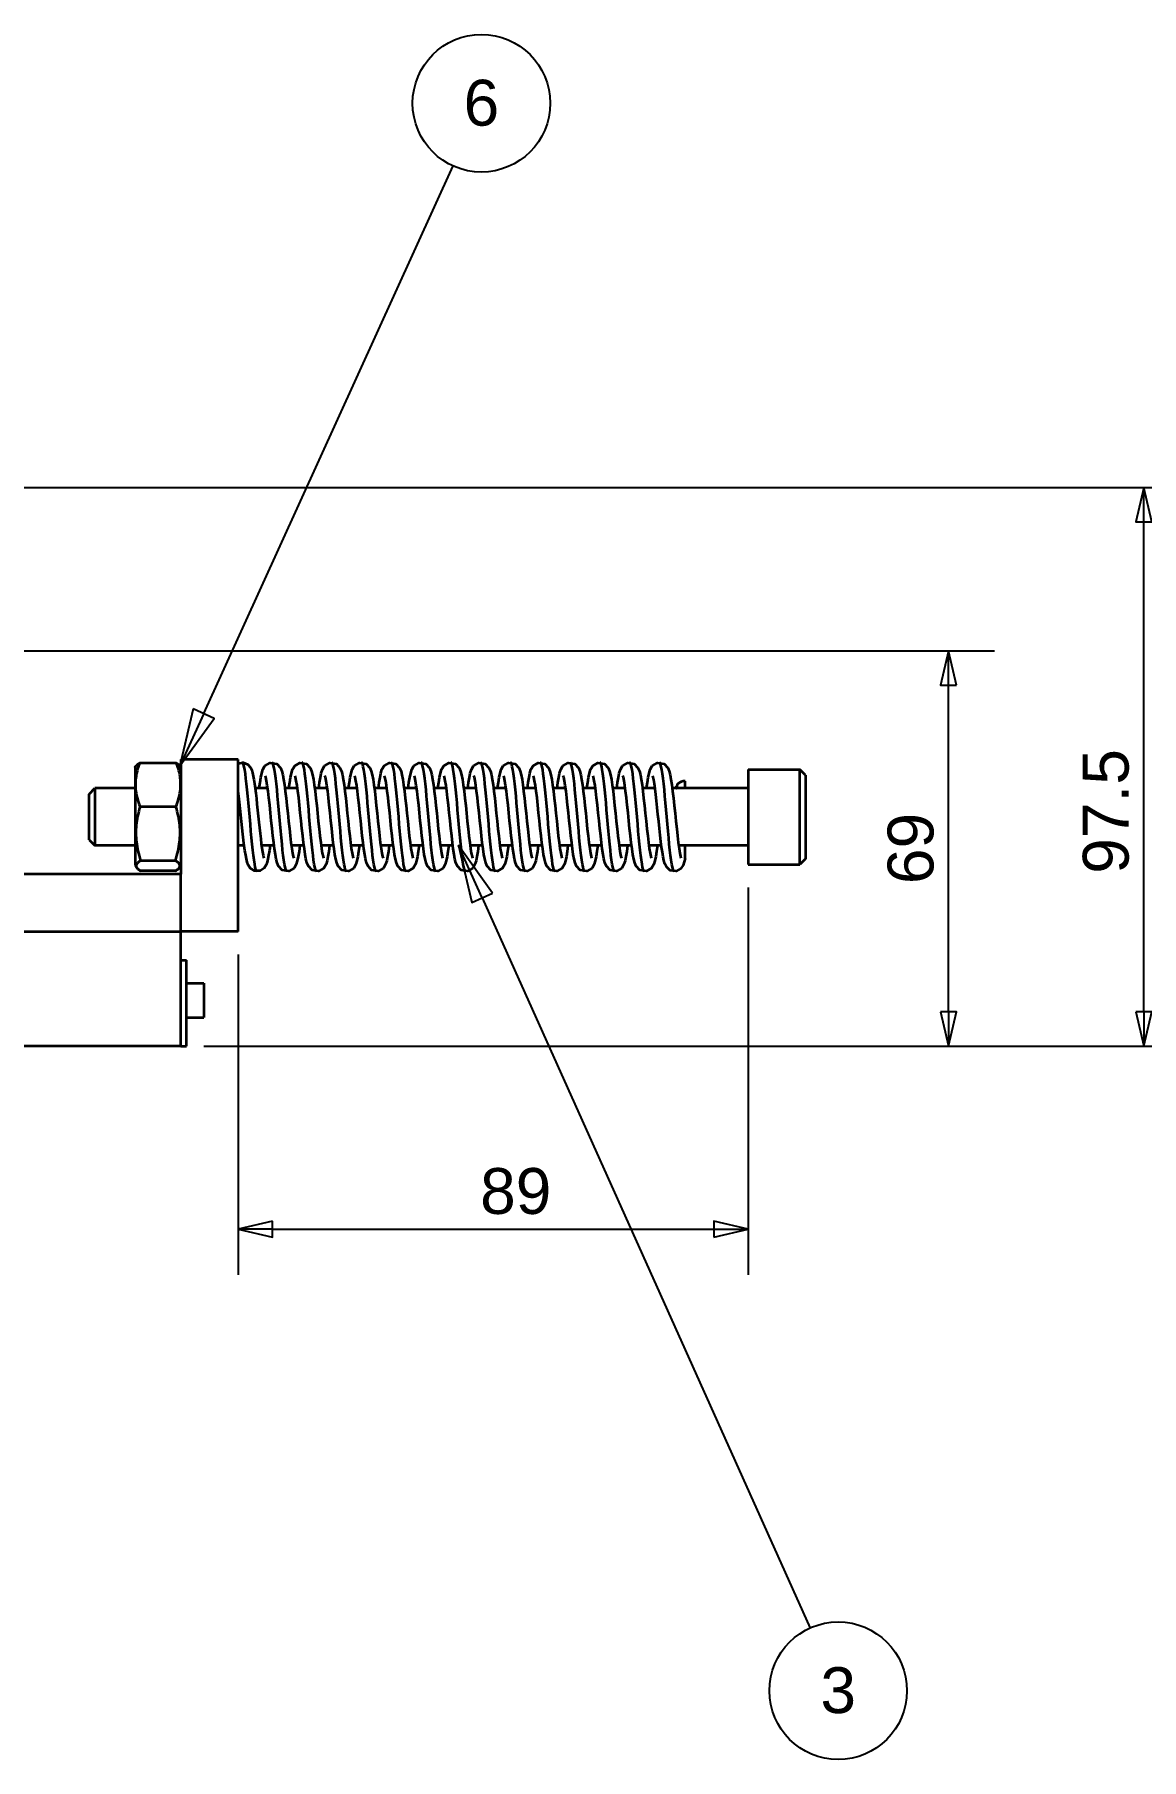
# Paper-space layout 'Drive Roller Sub Assy' of a CAD drawing. Header units: millimetres. Extents: x 0 to 297, y 0 to 210.
# Drawn here: x 103.9 to 152.2, y 61.7 to 136.9 of the extents above; entities that cross this region are included whole.
import ezdxf

# ---------------------------------------------------------------- set-up
doc = ezdxf.new("R2010")
doc.units = ezdxf.units.MM
for name, color, linetype, lineweight in [('Dimensions', 5, 'Continuous', 25), ('Leader Lines', 5, 'Continuous', 25), ('Tangent Edges', 7, 'Continuous', 50), ('Visible Edges', 7, 'Continuous', 50)]:
    doc.layers.add(name, color=color, linetype=linetype, lineweight=lineweight)
doc.styles.add('Text Style29', font='ARIAL.TTF')
doc.styles.add('Text Style5', font='ARIAL.TTF')

# ---------------------------------------------------------------- blocks, each defined once
blk = doc.blocks.new('2dTransSymbol4')
at = {"color": 179}
for points in [[(144.149, 108.535), (143.799, 110.035), (143.449, 108.535), (144.149, 108.535)], [(143.449, 94.285), (143.799, 92.785), (144.149, 94.285), (143.449, 94.285)]]:
    blk.add_solid(points, dxfattribs=at)
at = {"layer": 'Dimensions', "color": 179, "linetype": 'Continuous', "lineweight": 25, "true_color": 0x262659}
for p, q in [((88.654, 110.035), (145.799, 110.035)), ((143.799, 110.035), (143.449, 108.535)), ((143.799, 108.535), (143.799, 110.035)), ((144.149, 108.535), (143.799, 110.035)), ((143.449, 108.535), (144.149, 108.535)), ((143.799, 94.285), (143.799, 108.535)), ((143.449, 94.285), (143.799, 92.785)), ((144.149, 94.285), (143.449, 94.285)), ((143.799, 94.285), (143.799, 92.785)), ((143.799, 92.785), (144.149, 94.285)), ((111.304, 92.785), (145.799, 92.785))]:
    blk.add_line(p, q, dxfattribs=at)
for points in [[(144.149, 108.535), (143.799, 110.035), (143.449, 108.535), (144.149, 108.535)], [(143.449, 94.285), (143.799, 92.785), (144.149, 94.285), (143.449, 94.285)]]:
    blk.add_lwpolyline(points, dxfattribs=at)
at = {"layer": 'Dimensions', "linetype": 'Continuous', "lineweight": 25, "insert": (143.166, 99.857), "char_height": 2, "attachment_point": 7, "rotation": 90, "style": 'Text Style5'}
blk.add_mtext('69', dxfattribs=at)
blk = doc.blocks.new('2dTransSymbol5')
at = {"color": 179}
for points in [[(152.667, 115.66), (152.317, 117.16), (151.967, 115.66), (152.667, 115.66)], [(151.967, 94.285), (152.317, 92.785), (152.667, 94.285), (151.967, 94.285)]]:
    blk.add_solid(points, dxfattribs=at)
at = {"layer": 'Dimensions', "color": 179, "linetype": 'Continuous', "lineweight": 25, "true_color": 0x262659}
for p, q in [((86.933, 117.16), (154.317, 117.16)), ((152.317, 117.16), (151.967, 115.66)), ((152.317, 115.66), (152.317, 117.16)), ((152.667, 115.66), (152.317, 117.16)), ((151.967, 115.66), (152.667, 115.66)), ((152.317, 94.285), (152.317, 115.66)), ((151.967, 94.285), (152.317, 92.785)), ((152.667, 94.285), (151.967, 94.285)), ((152.317, 94.285), (152.317, 92.785)), ((152.317, 92.785), (152.667, 94.285)), ((111.304, 92.785), (154.317, 92.785))]:
    blk.add_line(p, q, dxfattribs=at)
for points in [[(152.667, 115.66), (152.317, 117.16), (151.967, 115.66), (152.667, 115.66)], [(151.967, 94.285), (152.317, 92.785), (152.667, 94.285), (151.967, 94.285)]]:
    blk.add_lwpolyline(points, dxfattribs=at)
at = {"layer": 'Dimensions', "color": 18, "linetype": 'Continuous', "lineweight": 25, "true_color": 0x000000, "insert": (151.683, 100.309), "char_height": 2, "attachment_point": 7, "rotation": 90, "style": 'Text Style5'}
blk.add_mtext('97.5', dxfattribs=at)
blk = doc.blocks.new('2dTransSymbol10')
at = {"color": 179}
for points in [[(114.304, 85.162), (112.804, 84.812), (114.304, 84.462), (114.304, 85.162)], [(133.554, 84.462), (135.054, 84.812), (133.554, 85.162), (133.554, 84.462)]]:
    blk.add_solid(points, dxfattribs=at)
at = {"layer": 'Dimensions', "color": 179, "linetype": 'Continuous', "lineweight": 25, "true_color": 0x262659}
for p, q in [((135.054, 99.71), (135.054, 82.812)), ((112.804, 96.785), (112.804, 82.812)), ((114.304, 85.162), (112.804, 84.812)), ((114.304, 84.462), (114.304, 85.162)), ((135.054, 84.812), (133.554, 85.162)), ((133.554, 85.162), (133.554, 84.462)), ((114.304, 84.812), (112.804, 84.812)), ((112.804, 84.812), (114.304, 84.462)), ((114.304, 84.812), (133.554, 84.812)), ((133.554, 84.812), (135.054, 84.812)), ((133.554, 84.462), (135.054, 84.812))]:
    blk.add_line(p, q, dxfattribs=at)
for points in [[(114.304, 85.162), (112.804, 84.812), (114.304, 84.462), (114.304, 85.162)], [(133.554, 84.462), (135.054, 84.812), (133.554, 85.162), (133.554, 84.462)]]:
    blk.add_lwpolyline(points, dxfattribs=at)
at = {"layer": 'Dimensions', "color": 18, "linetype": 'Continuous', "lineweight": 25, "true_color": 0x000000, "insert": (123.359, 85.445), "char_height": 2, "attachment_point": 7, "style": 'Text Style5'}
blk.add_mtext('89', dxfattribs=at)
blk = doc.blocks.new('2dTransSymbol16')
at = {"color": 179}
blk.add_solid([(123.903, 99.46), (122.422, 101.535), (122.991, 99.05), (123.903, 99.46)], dxfattribs=at)
at = {"layer": 'Leader Lines', "color": 179, "linetype": 'Continuous', "lineweight": 25, "true_color": 0x262659}
for p, q in [((123.447, 99.255), (122.422, 101.535)), ((123.903, 99.46), (122.422, 101.535)), ((122.422, 101.535), (122.991, 99.05)), ((122.991, 99.05), (123.903, 99.46)), ((123.447, 99.255), (137.758, 67.406))]:
    blk.add_line(p, q, dxfattribs=at)
blk.add_lwpolyline([(123.903, 99.46), (122.422, 101.535), (122.991, 99.05), (123.903, 99.46)], dxfattribs=at)
blk.add_circle((138.983, 64.68), 3, dxfattribs=at)
at = {"layer": 'Leader Lines', "color": 18, "linetype": 'Continuous', "lineweight": 25, "true_color": 0x000000, "insert": (138.206, 63.676), "char_height": 2, "attachment_point": 7, "style": 'Text Style29'}
blk.add_mtext('3', dxfattribs=at)
blk = doc.blocks.new('2dTransSymbol17')
at = {"color": 179}
blk.add_solid([(110.843, 107.498), (110.262, 105.015), (111.753, 107.084), (110.843, 107.498)], dxfattribs=at)
at = {"layer": 'Leader Lines', "color": 179, "linetype": 'Continuous', "lineweight": 25, "true_color": 0x262659}
for p, q in [((111.298, 107.291), (122.176, 131.19)), ((110.843, 107.498), (110.262, 105.015)), ((111.298, 107.291), (110.262, 105.015)), ((110.262, 105.015), (111.753, 107.084)), ((111.753, 107.084), (110.843, 107.498))]:
    blk.add_line(p, q, dxfattribs=at)
blk.add_lwpolyline([(110.843, 107.498), (110.262, 105.015), (111.753, 107.084), (110.843, 107.498)], dxfattribs=at)
blk.add_circle((123.414, 133.911), 3, dxfattribs=at)
at = {"layer": 'Leader Lines', "color": 18, "linetype": 'Continuous', "lineweight": 25, "true_color": 0x000000, "insert": (122.637, 132.907), "char_height": 2, "attachment_point": 7, "style": 'Text Style29'}
blk.add_mtext('6', dxfattribs=at)

psp = doc.layouts.new('Drive Roller Sub Assy')

# ---------------------------------------------------------------- linework, layer by layer
at = {"layer": 'Tangent Edges', "color": 179, "linetype": 'Continuous', "lineweight": 35, "true_color": 0x262659}
for points in [[(112.804, 105.119), (113.026, 105.158), (113.227, 105.074), (113.34, 104.943), (113.393, 104.825), (113.429, 104.706), (113.459, 104.571), (113.487, 104.416), (113.514, 104.239), (113.542, 104.04), (113.569, 103.821), (113.596, 103.587), (113.623, 103.34), (113.649, 103.085), (113.676, 102.826), (113.703, 102.566), (113.73, 102.311), (113.757, 102.065), (113.784, 101.832), (113.811, 101.617), (113.837, 101.424), (113.863, 101.258), (113.888, 101.124), (113.911, 101.031), (113.923, 100.993)], [(113.719, 104.035), (113.755, 104.292), (113.791, 104.512), (113.828, 104.693), (113.876, 104.849), (113.969, 105.012), (114.198, 105.152), (114.484, 105.104), (114.644, 104.935), (114.707, 104.783), (114.749, 104.618), (114.786, 104.419), (114.822, 104.183), (114.858, 103.91), (114.893, 103.609), (114.928, 103.285), (114.964, 102.949), (114.999, 102.609), (115.034, 102.276), (115.069, 101.958), (115.104, 101.667), (115.139, 101.412), (115.173, 101.204), (115.204, 101.055), (115.223, 100.993)], [(115.492, 101.535), (115.456, 101.278), (115.42, 101.059), (115.382, 100.876), (115.334, 100.721), (115.242, 100.559), (115.013, 100.419), (114.727, 100.467), (114.567, 100.635), (114.504, 100.788), (114.462, 100.952), (114.425, 101.151), (114.389, 101.389), (114.353, 101.662), (114.318, 101.963), (114.283, 102.287), (114.247, 102.623), (114.212, 102.963), (114.177, 103.296), (114.142, 103.614), (114.107, 103.904), (114.072, 104.159), (114.038, 104.368), (114.007, 104.516), (113.988, 104.578)], [(115.019, 104.035), (115.055, 104.292), (115.091, 104.512), (115.129, 104.693), (115.177, 104.85), (115.269, 105.012), (115.498, 105.152), (115.784, 105.104), (115.944, 104.935), (116.007, 104.783), (116.049, 104.618), (116.086, 104.419), (116.122, 104.183), (116.158, 103.91), (116.193, 103.608), (116.228, 103.285), (116.264, 102.949), (116.299, 102.608), (116.334, 102.275), (116.369, 101.958), (116.404, 101.667), (116.439, 101.412), (116.473, 101.203), (116.504, 101.055), (116.523, 100.993)], [(116.792, 101.535), (116.756, 101.278), (116.72, 101.059), (116.682, 100.876), (116.634, 100.721), (116.542, 100.559), (116.312, 100.419), (116.026, 100.468), (115.867, 100.636), (115.804, 100.788), (115.761, 100.955), (115.724, 101.153), (115.689, 101.39), (115.653, 101.661), (115.618, 101.964), (115.583, 102.287), (115.547, 102.624), (115.512, 102.963), (115.477, 103.297), (115.442, 103.614), (115.407, 103.905), (115.372, 104.16), (115.338, 104.368), (115.307, 104.516), (115.288, 104.578)], [(116.319, 104.035), (116.355, 104.292), (116.391, 104.512), (116.429, 104.694), (116.477, 104.85), (116.569, 105.012), (116.798, 105.152), (117.085, 105.104), (117.244, 104.935), (117.307, 104.782), (117.349, 104.618), (117.386, 104.419), (117.422, 104.183), (117.458, 103.909), (117.493, 103.608), (117.528, 103.285), (117.564, 102.949), (117.599, 102.608), (117.634, 102.275), (117.669, 101.958), (117.704, 101.667), (117.739, 101.412), (117.773, 101.203), (117.804, 101.055), (117.823, 100.993)], [(118.092, 101.535), (118.056, 101.278), (118.02, 101.059), (117.982, 100.876), (117.934, 100.721), (117.842, 100.559), (117.613, 100.419), (117.327, 100.467), (117.167, 100.635), (117.104, 100.788), (117.062, 100.952), (117.025, 101.151), (116.989, 101.389), (116.953, 101.662), (116.918, 101.963), (116.883, 102.287), (116.847, 102.623), (116.812, 102.963), (116.777, 103.296), (116.742, 103.614), (116.707, 103.904), (116.672, 104.159), (116.638, 104.368), (116.607, 104.516), (116.588, 104.578)], [(117.619, 104.035), (117.655, 104.292), (117.691, 104.512), (117.729, 104.694), (117.777, 104.85), (117.869, 105.012), (118.098, 105.152), (118.385, 105.104), (118.544, 104.935), (118.607, 104.782), (118.649, 104.618), (118.686, 104.419), (118.722, 104.183), (118.758, 103.909), (118.793, 103.608), (118.828, 103.285), (118.864, 102.949), (118.899, 102.608), (118.934, 102.275), (118.969, 101.958), (119.004, 101.667), (119.039, 101.412), (119.073, 101.203), (119.104, 101.055), (119.123, 100.993)], [(119.392, 101.535), (119.356, 101.278), (119.32, 101.059), (119.282, 100.876), (119.234, 100.721), (119.142, 100.559), (118.912, 100.419), (118.626, 100.468), (118.467, 100.636), (118.404, 100.788), (118.361, 100.955), (118.324, 101.153), (118.289, 101.39), (118.253, 101.661), (118.218, 101.964), (118.183, 102.287), (118.147, 102.624), (118.112, 102.963), (118.077, 103.297), (118.042, 103.614), (118.007, 103.905), (117.972, 104.16), (117.938, 104.368), (117.907, 104.516), (117.888, 104.578)], [(118.919, 104.035), (118.955, 104.292), (118.991, 104.512), (119.029, 104.694), (119.077, 104.85), (119.169, 105.012), (119.398, 105.152), (119.685, 105.104), (119.844, 104.935), (119.907, 104.782), (119.949, 104.618), (119.986, 104.419), (120.022, 104.183), (120.058, 103.909), (120.093, 103.608), (120.128, 103.285), (120.164, 102.949), (120.199, 102.608), (120.234, 102.275), (120.269, 101.958), (120.304, 101.667), (120.339, 101.412), (120.373, 101.203), (120.404, 101.055), (120.423, 100.993)], [(120.692, 101.535), (120.656, 101.278), (120.62, 101.059), (120.582, 100.876), (120.534, 100.721), (120.442, 100.559), (120.213, 100.419), (119.927, 100.467), (119.767, 100.635), (119.704, 100.788), (119.662, 100.952), (119.625, 101.151), (119.589, 101.389), (119.553, 101.662), (119.518, 101.963), (119.483, 102.287), (119.447, 102.623), (119.412, 102.963), (119.377, 103.296), (119.342, 103.614), (119.307, 103.904), (119.272, 104.159), (119.238, 104.368), (119.207, 104.516), (119.188, 104.578)], [(120.219, 104.035), (120.255, 104.292), (120.291, 104.512), (120.329, 104.694), (120.377, 104.85), (120.469, 105.012), (120.698, 105.152), (120.985, 105.104), (121.144, 104.935), (121.207, 104.782), (121.249, 104.618), (121.286, 104.419), (121.322, 104.183), (121.358, 103.909), (121.393, 103.608), (121.428, 103.285), (121.464, 102.949), (121.499, 102.608), (121.534, 102.275), (121.569, 101.958), (121.604, 101.667), (121.639, 101.412), (121.673, 101.203), (121.704, 101.055), (121.723, 100.993)], [(121.992, 101.535), (121.956, 101.278), (121.92, 101.059), (121.882, 100.876), (121.834, 100.721), (121.742, 100.559), (121.512, 100.419), (121.226, 100.468), (121.067, 100.636), (121.004, 100.788), (120.961, 100.955), (120.924, 101.153), (120.889, 101.39), (120.853, 101.661), (120.818, 101.964), (120.783, 102.287), (120.747, 102.624), (120.712, 102.963), (120.677, 103.297), (120.642, 103.614), (120.607, 103.905), (120.572, 104.16), (120.538, 104.368), (120.507, 104.516), (120.488, 104.578)], [(121.519, 104.035), (121.555, 104.292), (121.591, 104.512), (121.629, 104.694), (121.677, 104.85), (121.769, 105.012), (121.998, 105.152), (122.285, 105.104), (122.444, 104.935), (122.507, 104.782), (122.549, 104.618), (122.586, 104.419), (122.622, 104.183), (122.658, 103.909), (122.693, 103.608), (122.728, 103.285), (122.764, 102.949), (122.799, 102.608), (122.834, 102.275), (122.869, 101.958), (122.904, 101.667), (122.939, 101.412), (122.973, 101.203), (123.004, 101.055), (123.023, 100.993)], [(123.292, 101.535), (123.256, 101.278), (123.22, 101.059), (123.182, 100.876), (123.134, 100.721), (123.042, 100.559), (122.813, 100.419), (122.527, 100.467), (122.367, 100.635), (122.304, 100.788), (122.262, 100.952), (122.225, 101.151), (122.189, 101.389), (122.153, 101.662), (122.118, 101.963), (122.083, 102.287), (122.047, 102.623), (122.012, 102.963), (121.977, 103.296), (121.942, 103.614), (121.907, 103.904), (121.872, 104.159), (121.838, 104.368), (121.807, 104.516), (121.788, 104.578)], [(122.819, 104.035), (122.855, 104.292), (122.891, 104.512), (122.929, 104.694), (122.977, 104.85), (123.069, 105.012), (123.298, 105.152), (123.585, 105.104), (123.744, 104.935), (123.807, 104.782), (123.849, 104.618), (123.886, 104.419), (123.922, 104.183), (123.958, 103.909), (123.993, 103.608), (124.028, 103.285), (124.064, 102.949), (124.099, 102.608), (124.134, 102.275), (124.169, 101.958), (124.204, 101.667), (124.239, 101.412), (124.273, 101.203), (124.304, 101.055), (124.323, 100.993)], [(124.592, 101.535), (124.556, 101.278), (124.52, 101.059), (124.482, 100.876), (124.434, 100.721), (124.342, 100.559), (124.112, 100.419), (123.826, 100.468), (123.667, 100.636), (123.604, 100.788), (123.561, 100.955), (123.524, 101.153), (123.489, 101.39), (123.453, 101.661), (123.418, 101.964), (123.383, 102.287), (123.347, 102.624), (123.312, 102.963), (123.277, 103.297), (123.242, 103.614), (123.207, 103.905), (123.172, 104.16), (123.138, 104.368), (123.107, 104.516), (123.088, 104.578)], [(124.119, 104.035), (124.155, 104.292), (124.191, 104.512), (124.229, 104.694), (124.277, 104.85), (124.369, 105.012), (124.598, 105.152), (124.885, 105.104), (125.044, 104.935), (125.107, 104.782), (125.149, 104.618), (125.186, 104.419), (125.222, 104.183), (125.258, 103.909), (125.293, 103.608), (125.328, 103.285), (125.364, 102.949), (125.399, 102.608), (125.434, 102.275), (125.469, 101.958), (125.504, 101.667), (125.539, 101.412), (125.573, 101.203), (125.604, 101.055), (125.623, 100.993)], [(125.892, 101.535), (125.856, 101.278), (125.82, 101.059), (125.782, 100.876), (125.734, 100.721), (125.642, 100.559), (125.413, 100.419), (125.127, 100.467), (124.967, 100.635), (124.904, 100.788), (124.862, 100.952), (124.825, 101.151), (124.789, 101.389), (124.753, 101.662), (124.718, 101.963), (124.683, 102.287), (124.647, 102.623), (124.612, 102.963), (124.577, 103.296), (124.542, 103.614), (124.507, 103.904), (124.472, 104.159), (124.438, 104.368), (124.407, 104.516), (124.388, 104.578)], [(125.419, 104.035), (125.455, 104.292), (125.491, 104.512), (125.529, 104.694), (125.577, 104.85), (125.669, 105.012), (125.898, 105.152), (126.185, 105.104), (126.344, 104.935), (126.407, 104.782), (126.449, 104.618), (126.486, 104.419), (126.522, 104.183), (126.558, 103.909), (126.593, 103.608), (126.628, 103.285), (126.664, 102.949), (126.699, 102.608), (126.734, 102.275), (126.769, 101.958), (126.804, 101.667), (126.839, 101.412), (126.873, 101.203), (126.904, 101.055), (126.923, 100.993)], [(127.192, 101.535), (127.156, 101.278), (127.12, 101.059), (127.082, 100.876), (127.034, 100.721), (126.942, 100.559), (126.712, 100.419), (126.426, 100.468), (126.267, 100.636), (126.204, 100.788), (126.161, 100.955), (126.124, 101.153), (126.089, 101.39), (126.053, 101.661), (126.018, 101.964), (125.983, 102.287), (125.947, 102.624), (125.912, 102.963), (125.877, 103.297), (125.842, 103.614), (125.807, 103.905), (125.772, 104.16), (125.738, 104.368), (125.707, 104.516), (125.688, 104.578)], [(126.719, 104.035), (126.755, 104.292), (126.791, 104.512), (126.829, 104.694), (126.877, 104.85), (126.969, 105.012), (127.198, 105.152), (127.485, 105.104), (127.644, 104.935), (127.707, 104.782), (127.749, 104.618), (127.786, 104.419), (127.822, 104.183), (127.858, 103.909), (127.893, 103.608), (127.928, 103.285), (127.964, 102.949), (127.999, 102.608), (128.034, 102.275), (128.069, 101.958), (128.104, 101.667), (128.139, 101.412), (128.173, 101.203), (128.204, 101.055), (128.223, 100.993)], [(128.492, 101.535), (128.456, 101.278), (128.42, 101.059), (128.382, 100.876), (128.334, 100.721), (128.242, 100.559), (128.013, 100.419), (127.727, 100.467), (127.567, 100.635), (127.504, 100.788), (127.462, 100.952), (127.425, 101.151), (127.389, 101.389), (127.353, 101.662), (127.318, 101.963), (127.283, 102.287), (127.247, 102.623), (127.212, 102.963), (127.177, 103.296), (127.142, 103.614), (127.107, 103.904), (127.072, 104.159), (127.038, 104.368), (127.007, 104.516), (126.988, 104.578)], [(128.019, 104.035), (128.055, 104.292), (128.091, 104.512), (128.129, 104.694), (128.177, 104.85), (128.269, 105.012), (128.498, 105.152), (128.785, 105.104), (128.944, 104.935), (129.007, 104.782), (129.049, 104.618), (129.086, 104.419), (129.122, 104.183), (129.158, 103.909), (129.193, 103.608), (129.228, 103.285), (129.264, 102.949), (129.299, 102.608), (129.334, 102.275), (129.369, 101.958), (129.404, 101.667), (129.439, 101.412), (129.473, 101.203), (129.504, 101.055), (129.523, 100.993)], [(129.792, 101.535), (129.756, 101.278), (129.72, 101.059), (129.682, 100.876), (129.634, 100.721), (129.542, 100.559), (129.312, 100.419), (129.026, 100.468), (128.867, 100.636), (128.804, 100.788), (128.761, 100.955), (128.724, 101.153), (128.689, 101.39), (128.653, 101.661), (128.618, 101.964), (128.583, 102.287), (128.547, 102.624), (128.512, 102.963), (128.477, 103.297), (128.442, 103.614), (128.407, 103.905), (128.372, 104.16), (128.338, 104.368), (128.307, 104.516), (128.288, 104.578)], [(129.319, 104.035), (129.355, 104.292), (129.391, 104.512), (129.429, 104.694), (129.477, 104.85), (129.569, 105.012), (129.798, 105.152), (130.085, 105.104), (130.244, 104.935), (130.307, 104.782), (130.349, 104.618), (130.386, 104.419), (130.422, 104.183), (130.458, 103.909), (130.493, 103.608), (130.528, 103.285), (130.564, 102.949), (130.599, 102.608), (130.634, 102.275), (130.669, 101.958), (130.704, 101.667), (130.739, 101.412), (130.773, 101.203), (130.804, 101.055), (130.823, 100.993)], [(131.092, 101.535), (131.056, 101.278), (131.02, 101.059), (130.982, 100.876), (130.934, 100.721), (130.842, 100.559), (130.613, 100.419), (130.327, 100.467), (130.167, 100.635), (130.104, 100.788), (130.062, 100.952), (130.025, 101.151), (129.989, 101.389), (129.953, 101.662), (129.918, 101.963), (129.883, 102.287), (129.847, 102.623), (129.812, 102.963), (129.777, 103.296), (129.742, 103.614), (129.707, 103.904), (129.672, 104.159), (129.638, 104.368), (129.607, 104.516), (129.588, 104.578)], [(130.619, 104.035), (130.655, 104.292), (130.691, 104.512), (130.729, 104.694), (130.777, 104.85), (130.869, 105.012), (131.098, 105.152), (131.385, 105.104), (131.544, 104.935), (131.607, 104.782), (131.649, 104.618), (131.686, 104.419), (131.722, 104.183), (131.758, 103.909), (131.793, 103.608), (131.828, 103.285), (131.864, 102.949), (131.899, 102.608), (131.934, 102.275), (131.969, 101.958), (132.004, 101.667), (132.039, 101.412), (132.073, 101.203), (132.104, 101.055), (132.123, 100.993)], [(132.304, 100.977), (132.268, 100.824), (132.22, 100.687), (132.123, 100.538), (131.907, 100.418), (131.647, 100.456), (131.485, 100.605), (131.418, 100.745), (131.377, 100.887), (131.342, 101.052), (131.31, 101.246), (131.277, 101.471), (131.246, 101.723), (131.214, 101.998), (131.182, 102.29), (131.151, 102.592), (131.119, 102.898), (131.087, 103.2), (131.056, 103.491), (131.024, 103.765), (130.993, 104.013), (130.961, 104.228), (130.931, 104.403), (130.904, 104.527), (130.888, 104.578)], [(114.192, 101.535), (114.162, 101.318), (114.132, 101.126), (114.101, 100.962), (114.067, 100.82), (114.023, 100.693), (113.939, 100.556), (113.754, 100.43), (113.507, 100.43), (113.322, 100.556), (113.239, 100.693), (113.195, 100.82), (113.16, 100.962), (113.129, 101.126), (113.099, 101.318), (113.069, 101.534), (113.04, 101.774), (113.01, 102.034), (112.981, 102.306), (112.951, 102.588), (112.922, 102.872), (112.892, 103.154), (112.863, 103.428), (112.833, 103.686), (112.804, 103.925)], [(131.919, 104.035), (131.919, 104.039), (131.92, 104.043), (131.92, 104.047), (131.921, 104.05), (131.921, 104.054), (131.922, 104.058), (131.922, 104.061), (131.923, 104.065), (131.923, 104.069), (131.924, 104.072), (131.924, 104.076), (131.925, 104.08), (131.925, 104.083), (131.926, 104.087), (131.926, 104.09), (131.927, 104.094), (131.927, 104.098), (131.928, 104.101), (131.928, 104.105), (131.929, 104.108), (131.929, 104.112), (131.93, 104.116), (131.93, 104.119), (131.931, 104.123)]]:
    psp.add_lwpolyline(points, dxfattribs=at)
at = {"layer": 'Tangent Edges', "color": 179, "linetype": 'Continuous', "lineweight": 35, "true_color": 0x1a1a3e}
for points in [[(113.631, 100.411), (113.603, 100.431), (113.576, 100.491), (113.549, 100.592), (113.522, 100.729), (113.495, 100.902), (113.468, 101.106), (113.441, 101.34), (113.414, 101.598), (113.387, 101.877), (113.36, 102.171), (113.333, 102.475), (113.306, 102.785), (113.278, 103.095), (113.251, 103.4), (113.224, 103.694), (113.197, 103.973), (113.17, 104.231), (113.143, 104.465), (113.116, 104.67), (113.089, 104.842), (113.062, 104.979), (113.035, 105.079), (113.008, 105.14), (112.981, 105.16)], [(114.931, 100.411), (114.903, 100.431), (114.876, 100.492), (114.849, 100.591), (114.822, 100.729), (114.795, 100.902), (114.768, 101.107), (114.741, 101.34), (114.714, 101.598), (114.687, 101.877), (114.66, 102.171), (114.633, 102.476), (114.606, 102.785), (114.578, 103.095), (114.551, 103.4), (114.524, 103.694), (114.497, 103.973), (114.47, 104.231), (114.443, 104.464), (114.416, 104.669), (114.389, 104.842), (114.362, 104.979), (114.335, 105.079), (114.308, 105.139), (114.281, 105.16)], [(116.231, 100.411), (116.203, 100.431), (116.176, 100.492), (116.149, 100.592), (116.122, 100.729), (116.095, 100.901), (116.068, 101.106), (116.041, 101.34), (116.014, 101.598), (115.987, 101.877), (115.96, 102.171), (115.933, 102.476), (115.906, 102.786), (115.878, 103.095), (115.851, 103.4), (115.824, 103.694), (115.797, 103.973), (115.77, 104.231), (115.743, 104.465), (115.716, 104.669), (115.689, 104.842), (115.662, 104.979), (115.635, 105.079), (115.608, 105.14), (115.581, 105.16)], [(117.531, 100.411), (117.503, 100.431), (117.476, 100.491), (117.449, 100.592), (117.422, 100.729), (117.395, 100.902), (117.368, 101.106), (117.341, 101.34), (117.314, 101.598), (117.287, 101.877), (117.26, 102.171), (117.233, 102.475), (117.206, 102.785), (117.178, 103.095), (117.151, 103.4), (117.124, 103.694), (117.097, 103.973), (117.07, 104.231), (117.043, 104.465), (117.016, 104.67), (116.989, 104.842), (116.962, 104.979), (116.935, 105.079), (116.908, 105.14), (116.881, 105.16)], [(118.831, 100.411), (118.803, 100.432), (118.776, 100.492), (118.749, 100.591), (118.722, 100.729), (118.695, 100.902), (118.668, 101.107), (118.641, 101.34), (118.614, 101.598), (118.587, 101.877), (118.56, 102.171), (118.533, 102.476), (118.506, 102.785), (118.478, 103.095), (118.451, 103.4), (118.424, 103.694), (118.397, 103.973), (118.37, 104.231), (118.343, 104.464), (118.316, 104.669), (118.289, 104.842), (118.262, 104.979), (118.235, 105.079), (118.208, 105.14), (118.181, 105.16)], [(120.131, 100.411), (120.103, 100.431), (120.076, 100.492), (120.049, 100.592), (120.022, 100.729), (119.995, 100.901), (119.968, 101.106), (119.941, 101.34), (119.914, 101.598), (119.887, 101.877), (119.86, 102.171), (119.833, 102.476), (119.806, 102.786), (119.778, 103.095), (119.751, 103.4), (119.724, 103.694), (119.697, 103.973), (119.67, 104.231), (119.643, 104.464), (119.616, 104.669), (119.589, 104.842), (119.562, 104.979), (119.535, 105.079), (119.508, 105.139), (119.481, 105.16)], [(121.431, 100.411), (121.403, 100.431), (121.376, 100.492), (121.349, 100.592), (121.322, 100.729), (121.295, 100.902), (121.268, 101.106), (121.241, 101.34), (121.214, 101.598), (121.187, 101.877), (121.16, 102.171), (121.133, 102.475), (121.106, 102.785), (121.078, 103.095), (121.051, 103.4), (121.024, 103.694), (120.997, 103.973), (120.97, 104.231), (120.943, 104.465), (120.916, 104.669), (120.889, 104.842), (120.862, 104.979), (120.835, 105.079), (120.808, 105.14), (120.781, 105.16)], [(122.731, 100.411), (122.703, 100.431), (122.676, 100.492), (122.649, 100.591), (122.622, 100.729), (122.595, 100.902), (122.568, 101.106), (122.541, 101.34), (122.514, 101.598), (122.487, 101.877), (122.46, 102.171), (122.433, 102.476), (122.406, 102.785), (122.378, 103.095), (122.351, 103.4), (122.324, 103.694), (122.297, 103.973), (122.27, 104.231), (122.243, 104.464), (122.216, 104.669), (122.189, 104.842), (122.162, 104.979), (122.135, 105.079), (122.108, 105.14), (122.081, 105.16)], [(124.031, 100.411), (124.003, 100.431), (123.976, 100.492), (123.949, 100.592), (123.922, 100.729), (123.895, 100.901), (123.868, 101.107), (123.841, 101.34), (123.814, 101.598), (123.787, 101.877), (123.76, 102.171), (123.733, 102.476), (123.706, 102.786), (123.678, 103.095), (123.651, 103.4), (123.624, 103.694), (123.597, 103.973), (123.57, 104.231), (123.543, 104.464), (123.516, 104.669), (123.489, 104.842), (123.462, 104.98), (123.435, 105.079), (123.408, 105.139), (123.381, 105.16)], [(125.331, 100.411), (125.303, 100.431), (125.276, 100.492), (125.249, 100.592), (125.222, 100.729), (125.195, 100.901), (125.168, 101.106), (125.141, 101.34), (125.114, 101.598), (125.087, 101.877), (125.06, 102.171), (125.033, 102.475), (125.006, 102.785), (124.978, 103.095), (124.951, 103.4), (124.924, 103.694), (124.897, 103.973), (124.87, 104.231), (124.843, 104.465), (124.816, 104.669), (124.789, 104.842), (124.762, 104.979), (124.735, 105.079), (124.708, 105.14), (124.681, 105.16)], [(126.631, 100.411), (126.603, 100.431), (126.576, 100.492), (126.549, 100.591), (126.522, 100.729), (126.495, 100.902), (126.468, 101.106), (126.441, 101.34), (126.414, 101.598), (126.387, 101.877), (126.36, 102.171), (126.333, 102.475), (126.306, 102.785), (126.278, 103.095), (126.251, 103.4), (126.224, 103.694), (126.197, 103.973), (126.17, 104.231), (126.143, 104.464), (126.116, 104.669), (126.089, 104.842), (126.062, 104.979), (126.035, 105.079), (126.008, 105.14), (125.981, 105.16)], [(127.931, 100.411), (127.903, 100.431), (127.876, 100.492), (127.849, 100.592), (127.822, 100.729), (127.795, 100.902), (127.768, 101.107), (127.741, 101.34), (127.714, 101.598), (127.687, 101.877), (127.66, 102.171), (127.633, 102.476), (127.606, 102.785), (127.578, 103.095), (127.551, 103.4), (127.524, 103.694), (127.497, 103.973), (127.47, 104.231), (127.443, 104.464), (127.416, 104.669), (127.389, 104.842), (127.362, 104.98), (127.335, 105.079), (127.308, 105.139), (127.281, 105.16)], [(129.231, 100.411), (129.203, 100.431), (129.176, 100.492), (129.149, 100.592), (129.122, 100.729), (129.095, 100.901), (129.068, 101.106), (129.041, 101.34), (129.014, 101.598), (128.987, 101.877), (128.96, 102.171), (128.933, 102.475), (128.906, 102.785), (128.878, 103.095), (128.851, 103.4), (128.824, 103.694), (128.797, 103.973), (128.77, 104.231), (128.743, 104.465), (128.716, 104.669), (128.689, 104.842), (128.662, 104.979), (128.635, 105.079), (128.608, 105.14), (128.581, 105.16)], [(130.531, 100.411), (130.503, 100.431), (130.476, 100.492), (130.449, 100.591), (130.422, 100.729), (130.395, 100.902), (130.368, 101.106), (130.341, 101.34), (130.314, 101.598), (130.287, 101.877), (130.26, 102.171), (130.233, 102.475), (130.206, 102.785), (130.178, 103.095), (130.151, 103.4), (130.124, 103.694), (130.097, 103.973), (130.07, 104.231), (130.043, 104.464), (130.016, 104.67), (129.989, 104.842), (129.962, 104.979), (129.935, 105.079), (129.908, 105.14), (129.881, 105.16)], [(131.831, 100.411), (131.803, 100.431), (131.776, 100.492), (131.749, 100.592), (131.722, 100.729), (131.695, 100.902), (131.668, 101.107), (131.641, 101.34), (131.614, 101.598), (131.587, 101.877), (131.56, 102.171), (131.533, 102.476), (131.506, 102.785), (131.478, 103.095), (131.451, 103.4), (131.424, 103.694), (131.397, 103.973), (131.37, 104.231), (131.343, 104.464), (131.316, 104.669), (131.289, 104.842), (131.262, 104.979), (131.235, 105.079), (131.208, 105.139), (131.181, 105.16)]]:
    psp.add_lwpolyline(points, dxfattribs=at).dxf.unprotected_set("ltscale", 0)
at = {"layer": 'Tangent Edges', "color": 179, "linetype": 'Continuous', "lineweight": 35, "true_color": 0x262659}
psp.add_ellipse((132.304, 104.101), major_axis=(-0.375, 0), ratio=0.657761, start_param=4.712389, end_param=6.55205, dxfattribs=at)
at = {"layer": 'Visible Edges', "color": 179, "linetype": 'Continuous', "lineweight": 35, "true_color": 0x262659}
for p, q in [((108.304, 104.95), (108.324, 104.985)), ((108.304, 104.95), (108.304, 100.7)), ((110.108, 105.139), (108.501, 105.139)), ((110.304, 104.95), (110.284, 104.985)), ((110.304, 105.285), (110.304, 100.285)), ((112.804, 105.285), (110.304, 105.285)), ((112.804, 97.785), (112.804, 105.285)), ((135.054, 104.86), (135.054, 100.71)), ((135.054, 104.86), (137.304, 104.86)), ((137.304, 100.71), (137.304, 104.86)), ((137.554, 104.61), (137.304, 104.86)), ((137.554, 104.61), (137.554, 100.96)), ((106.304, 103.785), (106.554, 104.035)), ((106.554, 104.035), (106.554, 101.535)), ((108.304, 104.035), (106.554, 104.035)), ((114.089, 104.035), (113.542, 104.035)), ((115.389, 104.035), (114.842, 104.035)), ((116.689, 104.035), (116.142, 104.035)), ((117.989, 104.035), (117.442, 104.035)), ((119.289, 104.035), (118.742, 104.035)), ((120.589, 104.035), (120.042, 104.035)), ((121.889, 104.035), (121.342, 104.035)), ((123.189, 104.035), (122.642, 104.035)), ((124.489, 104.035), (123.942, 104.035)), ((125.789, 104.035), (125.242, 104.035)), ((127.089, 104.035), (126.542, 104.035)), ((128.389, 104.035), (127.842, 104.035)), ((129.689, 104.035), (129.142, 104.035)), ((130.989, 104.035), (130.442, 104.035)), ((135.054, 104.035), (131.742, 104.035)), ((132.304, 104.035), (132.304, 104.348)), ((106.304, 101.785), (106.304, 103.785)), ((110.087, 103.233), (108.521, 103.233)), ((106.304, 101.785), (106.554, 101.535)), ((108.304, 101.535), (106.554, 101.535)), ((110.067, 100.879), (108.541, 100.879)), ((113.069, 101.535), (112.804, 101.535)), ((114.369, 101.535), (113.822, 101.535)), ((115.669, 101.535), (115.122, 101.535)), ((116.969, 101.535), (116.422, 101.535)), ((118.269, 101.535), (117.722, 101.535)), ((119.569, 101.535), (119.022, 101.535)), ((120.869, 101.535), (120.322, 101.535)), ((122.169, 101.535), (121.622, 101.535)), ((123.469, 101.535), (122.922, 101.535)), ((124.769, 101.535), (124.222, 101.535)), ((126.069, 101.535), (125.522, 101.535)), ((127.369, 101.535), (126.822, 101.535)), ((128.669, 101.535), (128.122, 101.535)), ((129.969, 101.535), (129.422, 101.535)), ((131.269, 101.535), (130.722, 101.535)), ((135.054, 101.535), (132.022, 101.535)), ((137.554, 100.96), (137.304, 100.71)), ((110.304, 100.285), (85.304, 100.285)), ((108.304, 100.7), (108.371, 100.583)), ((110.067, 100.431), (108.541, 100.431)), ((110.304, 100.7), (110.237, 100.583)), ((110.304, 97.785), (110.304, 100.285)), ((135.054, 100.71), (137.304, 100.71)), ((75.304, 97.785), (110.304, 97.785)), ((110.304, 92.785), (110.304, 97.785)), ((112.804, 97.785), (110.304, 97.785)), ((110.304, 96.535), (110.554, 96.535)), ((110.554, 92.785), (110.554, 96.535)), ((110.554, 95.535), (111.304, 95.535)), ((111.304, 95.535), (111.304, 94.035)), ((110.554, 94.035), (111.304, 94.035)), ((110.304, 92.785), (92.804, 92.785)), ((110.304, 92.785), (110.554, 92.785))]:
    psp.add_line(p, q, dxfattribs=at)
for points in [[(108.501, 105.139), (108.468, 105.05), (108.44, 104.964), (108.415, 104.88), (108.393, 104.798), (108.373, 104.719), (108.357, 104.64), (108.344, 104.564), (108.333, 104.488), (108.325, 104.413), (108.319, 104.339), (108.316, 104.265), (108.316, 104.192), (108.318, 104.118), (108.322, 104.044), (108.329, 103.97), (108.339, 103.894), (108.351, 103.818), (108.366, 103.741), (108.384, 103.662), (108.405, 103.581), (108.429, 103.498), (108.456, 103.413), (108.486, 103.325), (108.521, 103.233)], [(108.324, 104.985), (108.328, 104.991), (108.332, 104.997), (108.336, 105.003), (108.34, 105.009), (108.345, 105.015), (108.35, 105.021), (108.356, 105.027), (108.361, 105.033), (108.367, 105.039), (108.374, 105.046), (108.38, 105.052), (108.387, 105.058), (108.395, 105.065), (108.403, 105.071), (108.411, 105.078), (108.419, 105.084), (108.428, 105.091), (108.437, 105.098), (108.447, 105.104), (108.457, 105.111), (108.467, 105.118), (108.478, 105.125), (108.489, 105.132), (108.501, 105.139)], [(110.087, 103.233), (110.122, 103.325), (110.152, 103.413), (110.179, 103.498), (110.203, 103.581), (110.224, 103.662), (110.242, 103.741), (110.257, 103.818), (110.269, 103.894), (110.279, 103.97), (110.286, 104.044), (110.29, 104.118), (110.292, 104.192), (110.292, 104.265), (110.289, 104.339), (110.283, 104.413), (110.275, 104.488), (110.264, 104.564), (110.251, 104.64), (110.235, 104.719), (110.216, 104.798), (110.193, 104.88), (110.168, 104.964), (110.14, 105.05), (110.108, 105.139)], [(110.108, 105.139), (110.119, 105.132), (110.13, 105.125), (110.141, 105.118), (110.151, 105.111), (110.161, 105.104), (110.171, 105.098), (110.18, 105.091), (110.189, 105.084), (110.197, 105.078), (110.206, 105.071), (110.213, 105.065), (110.221, 105.058), (110.228, 105.052), (110.234, 105.046), (110.241, 105.039), (110.247, 105.033), (110.253, 105.027), (110.258, 105.021), (110.263, 105.015), (110.268, 105.009), (110.272, 105.003), (110.276, 104.997), (110.28, 104.991), (110.284, 104.985)], [(108.521, 103.233), (108.489, 103.124), (108.461, 103.017), (108.436, 102.914), (108.415, 102.813), (108.396, 102.715), (108.38, 102.618), (108.367, 102.523), (108.356, 102.43), (108.348, 102.337), (108.342, 102.245), (108.339, 102.154), (108.339, 102.063), (108.341, 101.972), (108.345, 101.88), (108.352, 101.788), (108.362, 101.695), (108.374, 101.6), (108.389, 101.505), (108.406, 101.407), (108.427, 101.307), (108.45, 101.205), (108.477, 101.1), (108.507, 100.992), (108.541, 100.879)], [(110.067, 100.879), (110.101, 100.992), (110.131, 101.1), (110.158, 101.205), (110.181, 101.307), (110.202, 101.407), (110.219, 101.505), (110.234, 101.6), (110.246, 101.695), (110.256, 101.788), (110.263, 101.88), (110.267, 101.972), (110.269, 102.063), (110.269, 102.154), (110.266, 102.245), (110.26, 102.337), (110.252, 102.43), (110.242, 102.523), (110.228, 102.618), (110.212, 102.715), (110.194, 102.813), (110.172, 102.914), (110.147, 103.017), (110.119, 103.124), (110.087, 103.233)], [(108.541, 100.879), (108.508, 100.858), (108.48, 100.838), (108.454, 100.818), (108.432, 100.799), (108.412, 100.78), (108.395, 100.761), (108.381, 100.743), (108.37, 100.725), (108.361, 100.708), (108.355, 100.69), (108.352, 100.673), (108.35, 100.655), (108.352, 100.638), (108.355, 100.621), (108.361, 100.603), (108.37, 100.585), (108.381, 100.568), (108.395, 100.549), (108.412, 100.531), (108.432, 100.512), (108.454, 100.493), (108.48, 100.473), (108.508, 100.453), (108.541, 100.431)], [(110.067, 100.431), (110.1, 100.453), (110.129, 100.473), (110.154, 100.493), (110.177, 100.512), (110.196, 100.531), (110.213, 100.549), (110.227, 100.568), (110.238, 100.585), (110.247, 100.603), (110.253, 100.621), (110.257, 100.638), (110.258, 100.655), (110.257, 100.673), (110.253, 100.69), (110.247, 100.708), (110.238, 100.725), (110.227, 100.743), (110.213, 100.761), (110.196, 100.78), (110.177, 100.799), (110.154, 100.818), (110.129, 100.838), (110.1, 100.858), (110.067, 100.879)], [(132.304, 100.977), (132.304, 100.978), (132.304, 100.98), (132.304, 100.984), (132.304, 100.992), (132.304, 101.004), (132.304, 101.02), (132.304, 101.037), (132.304, 101.054), (132.304, 101.072), (132.304, 101.091), (132.304, 101.112), (132.304, 101.134), (132.304, 101.158), (132.304, 101.184), (132.304, 101.211), (132.304, 101.239), (132.304, 101.269), (132.304, 101.301), (132.304, 101.335), (132.304, 101.37), (132.304, 101.408), (132.304, 101.448), (132.304, 101.49), (132.304, 101.535)]]:
    psp.add_lwpolyline(points, dxfattribs=at)

# ---------------------------------------------------------------- block references
at = {"layer": 'Dimensions'}
for name in ['2dTransSymbol5', '2dTransSymbol4', '2dTransSymbol10']:
    psp.add_blockref(name, (0, 0), dxfattribs=at)
at = {"layer": 'Leader Lines'}
for name in ['2dTransSymbol17', '2dTransSymbol16']:
    psp.add_blockref(name, (0, 0), dxfattribs=at)

doc.saveas('drawing.dxf')
